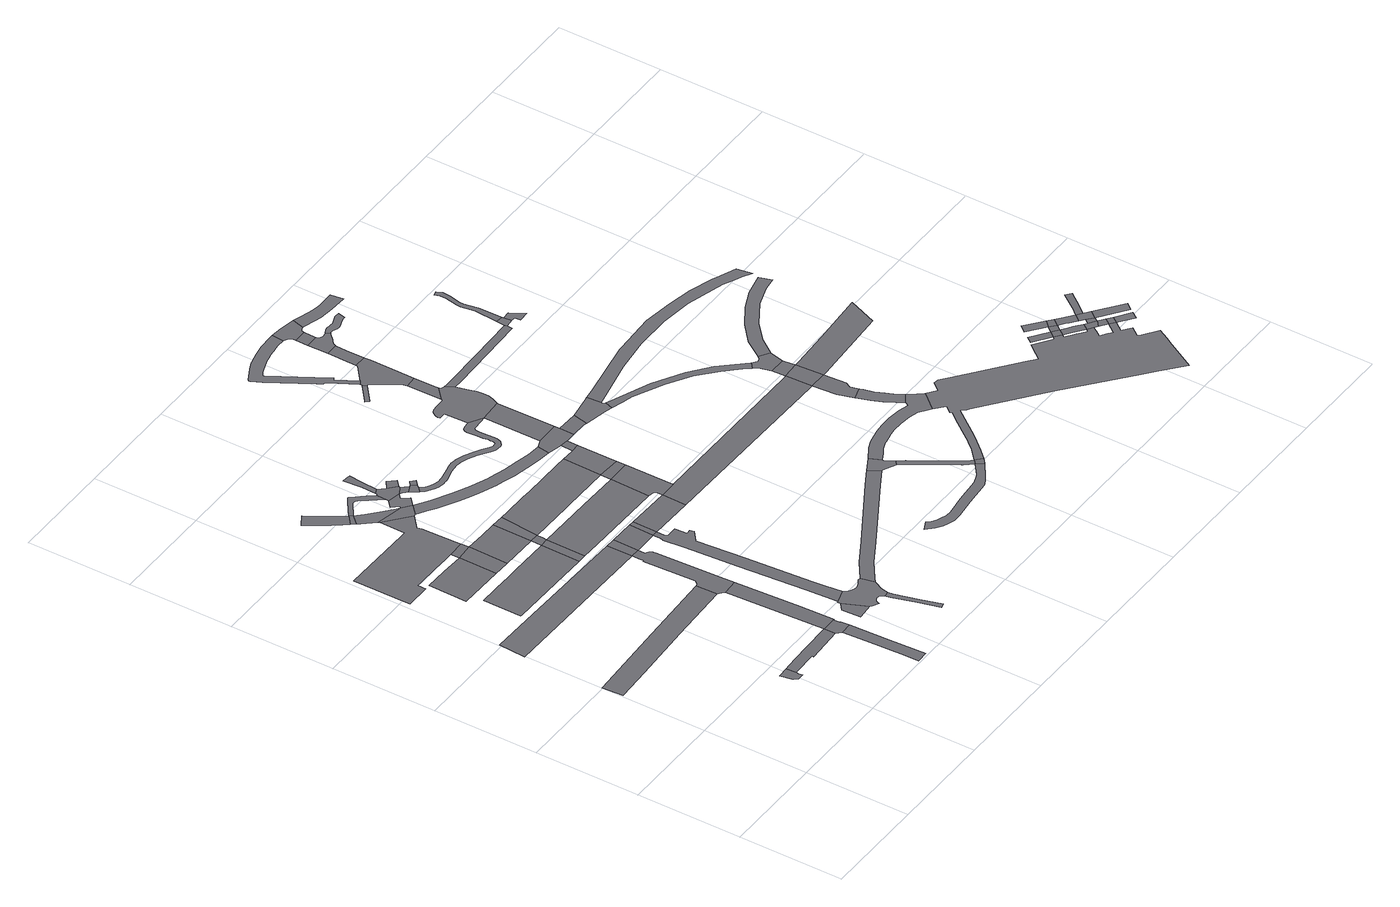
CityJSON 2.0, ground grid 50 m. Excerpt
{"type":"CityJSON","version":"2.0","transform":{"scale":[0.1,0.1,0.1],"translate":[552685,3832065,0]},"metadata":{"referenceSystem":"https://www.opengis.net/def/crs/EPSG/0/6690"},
"CityObjects":{
"road1":{"type":"Road","geometry":[{"type":"MultiSurface","lod":"1","boundaries":[[[0,1,2,3,4,5,6,7,8]]]}]},
"road2":{"type":"Road","attributes":{"RoadStructureAttribute.sectionType":"1"},"geometry":[{"type":"MultiSurface","lod":"1","boundaries":[[[9,10,11,12,13,14,15]]]}]},
"road3":{"type":"Road","attributes":{"RoadStructureAttribute.sectionType":"1"},"geometry":[{"type":"MultiSurface","lod":"1","boundaries":[[[16,17,18,0,8,19,20,21,22]]]}]},
"road4":{"type":"Road","attributes":{"RoadStructureAttribute.sectionType":"1"},"geometry":[{"type":"MultiSurface","lod":"1","boundaries":[[[23,24,25,26,27]]]}]},
"road5":{"type":"Road","attributes":{"RoadStructureAttribute.sectionType":"1"},"geometry":[{"type":"MultiSurface","lod":"1","boundaries":[[[28,29,30,31,32]]]}]},
"road6":{"type":"Road","attributes":{"RoadStructureAttribute.sectionType":"1"},"geometry":[{"type":"MultiSurface","lod":"1","boundaries":[[[33,34,35,36,37,38,39,40,41,42,43]]]}]},
"road7":{"type":"Road","attributes":{"RoadStructureAttribute.sectionType":"1"},"geometry":[{"type":"MultiSurface","lod":"1","boundaries":[[[44,45,46,47,48,49,50,51,52,53,54,55,56,57,58,59,60,61,62]]]}]},
"road8":{"type":"Road","attributes":{"RoadStructureAttribute.sectionType":"1"},"geometry":[{"type":"MultiSurface","lod":"1","boundaries":[[[63,64,65,66,67,68,69]]]}]},
"road9":{"type":"Road","geometry":[{"type":"MultiSurface","lod":"1","boundaries":[[[22,21,65,64,70,71,72,73,74]]]}]},
"road10":{"type":"Road","geometry":[{"type":"MultiSurface","lod":"1","boundaries":[[[75,32,31,76,77]]]}]},
"road11":{"type":"Road","geometry":[{"type":"MultiSurface","lod":"1","boundaries":[[[58,57,32,75]]]}]},
"road12":{"type":"Road","attributes":{"RoadStructureAttribute.sectionType":"1"},"geometry":[{"type":"MultiSurface","lod":"1","boundaries":[[[78,79,80,81,82,83,84,85,86]]]}]},
"road13":{"type":"Road","attributes":{"RoadStructureAttribute.sectionType":"1"},"geometry":[{"type":"MultiSurface","lod":"1","boundaries":[[[87,88,89,90,91,74,73]]]}]},
"road14":{"type":"Road","geometry":[{"type":"MultiSurface","lod":"1","boundaries":[[[86,85,92,93]]]}]},
"road15":{"type":"Road","attributes":{"RoadStructureAttribute.sectionType":"1"},"geometry":[{"type":"MultiSurface","lod":"1","boundaries":[[[94,75,77,95,96]]]}]},
"road16":{"type":"Road","attributes":{"RoadStructureAttribute.sectionType":"1"},"geometry":[{"type":"MultiSurface","lod":"1","boundaries":[[[97,98,99,100,101]]]}]},
"road17":{"type":"Road","geometry":[{"type":"MultiSurface","lod":"1","boundaries":[[[102,43,42,103]]]}]},
"road18":{"type":"Road","attributes":{"RoadStructureAttribute.sectionType":"1"},"geometry":[{"type":"MultiSurface","lod":"1","boundaries":[[[104,105,106,107,108,93,92,109,110,111]]]}]},
"road19":{"type":"Road","geometry":[{"type":"MultiSurface","lod":"1","boundaries":[[[25,112,113,114,115,116,117,118,9,15,119,120,90,89,121,122,123,124,125,126,127,128,129,130,131]]]}]},
"road20":{"type":"Road","geometry":[{"type":"MultiSurface","lod":"1","boundaries":[[[110,44,62,132,133,111]]]}]},
"road21":{"type":"Road","attributes":{"RoadStructureAttribute.sectionType":"1"},"geometry":[{"type":"MultiSurface","lod":"1","boundaries":[[[95,134,43,102,135,136]]]}]},
"road22":{"type":"Road","attributes":{"RoadStructureAttribute.sectionType":"1"},"geometry":[{"type":"MultiSurface","lod":"1","boundaries":[[[137,138,139,140,141,142,86,93,143,144,145,146,147,148,149]]]}]},
"road23":{"type":"Road","geometry":[{"type":"MultiSurface","lod":"1","boundaries":[[[150,151,152,153,154,155,156,157,158,159,97,101,160,161,162,163,164,165,166,167,168,169,170,171,172,173]]]}]},
"road24":{"type":"Road","geometry":[{"type":"MultiSurface","lod":"1","boundaries":[[[96,95,136,174]]]}]},
"road25":{"type":"Road","geometry":[{"type":"MultiSurface","lod":"1","boundaries":[[[26,25,131,175]]]}]},
"road26":{"type":"Road","attributes":{"RoadStructureAttribute.sectionType":"1"},"geometry":[{"type":"MultiSurface","lod":"1","boundaries":[[[176,177,178,179,180,181,169,168]]]}]},
"road27":{"type":"Road","geometry":[{"type":"MultiSurface","lod":"1","boundaries":[[[182,183,184,111,133,185,186,187,188]]]}]},
"road28":{"type":"Road","attributes":{"RoadStructureAttribute.sectionType":"1"},"geometry":[{"type":"MultiSurface","lod":"1","boundaries":[[[189,190,191,192,193,194,195,196,197,198,199,200,201,202,203,204,205,158,157]]]}]},
"road29":{"type":"Road","attributes":{"RoadStructureAttribute.sectionType":"1"},"geometry":[{"type":"MultiSurface","lod":"1","boundaries":[[[175,131,200,206]]]}]},
"road30":{"type":"Road","geometry":[{"type":"MultiSurface","lod":"1","boundaries":[[[207,208,209,149,148,210,182,188,211,212,213,214]]]}]},
"road31":{"type":"Road","attributes":{"RoadStructureAttribute.sectionType":"1"},"geometry":[{"type":"MultiSurface","lod":"1","boundaries":[[[215,216,217,218,219,220,208,207]]]}]},
"road32":{"type":"Road","geometry":[{"type":"MultiSurface","lod":"1","boundaries":[[[211,188,221,222,223,224,225]]]}]},
"road33":{"type":"Road","geometry":[{"type":"MultiSurface","lod":"1","boundaries":[[[226,227,225,224,228,229,230,231,232]]]}]},
"road34":{"type":"Road","geometry":[{"type":"MultiSurface","lod":"1","boundaries":[[[233,234,214,213]]]}]},
"road35":{"type":"Road","geometry":[{"type":"MultiSurface","lod":"1","boundaries":[[[206,200,199,235]]]}]},
"road36":{"type":"Road","attributes":{"RoadStructureAttribute.sectionType":"1"},"geometry":[{"type":"MultiSurface","lod":"1","boundaries":[[[236,102,103,237,238,239]]]}]},
"road37":{"type":"Road","attributes":{"RoadStructureAttribute.sectionType":"1"},"geometry":[{"type":"MultiSurface","lod":"1","boundaries":[[[240,241,226,232]]]}]},
"road38":{"type":"Road","attributes":{"RoadStructureAttribute.sectionType":"1"},"geometry":[{"type":"MultiSurface","lod":"1","boundaries":[[[242,243,244,245,174,136,246,247,248,249]]]}]},
"road39":{"type":"Road","attributes":{"RoadStructureAttribute.sectionType":"1"},"geometry":[{"type":"MultiSurface","lod":"1","boundaries":[[[250,251,252,253,254,255,256,257,258,133,132,259,260,261,262,263,264,265,266,267,268,269,270,271]]]}]},
"road40":{"type":"Road","geometry":[{"type":"MultiSurface","lod":"1","boundaries":[[[235,199,272,273]]]}]},
"road41":{"type":"Road","attributes":{"RoadStructureAttribute.sectionType":"1"},"geometry":[{"type":"MultiSurface","lod":"1","boundaries":[[[274,275,276,277,278,279,280,281,282,283,284,285,286,287,288,289,290,291,292,293,294,295,296,297,298,299,300,301,302,303,304,305,306,307,308,309,310,311,312,230,229,313,314,315,316,317,318,319,320,321,322,323,324,325,326,327,328,329,330,331,332,333,334,335,336,337,338,339,340,341,342,343,344,345,346,347,348,349,350]]]}]},
"road42":{"type":"Road","attributes":{"RoadStructureAttribute.sectionType":"1"},"geometry":[{"type":"MultiSurface","lod":"1","boundaries":[[[351,352,353,354,173,172,355,356,357,358,359]]]}]},
"road43":{"type":"Road","geometry":[{"type":"MultiSurface","lod":"1","boundaries":[[[360,239,238,361,362,273,363]]]}]},
"road44":{"type":"Road","attributes":{"RoadStructureAttribute.sectionType":"1"},"geometry":[{"type":"MultiSurface","lod":"1","boundaries":[[[248,239,360,364]]]}]},
"road45":{"type":"Road","geometry":[{"type":"MultiSurface","lod":"1","boundaries":[[[249,248,364,365,366]]]}]},
"road46":{"type":"Road","attributes":{"RoadStructureAttribute.sectionType":"1"},"geometry":[{"type":"MultiSurface","lod":"1","boundaries":[[[367,366,365,368]]]}]},
"road47":{"type":"Road","geometry":[{"type":"MultiSurface","lod":"1","boundaries":[[[369,370,271,270,371,367,368,372,373]]]}]},
"road48":{"type":"Road","geometry":[{"type":"MultiSurface","lod":"1","boundaries":[[[374,375,376,377,378,379]]]}]},
"road49":{"type":"Road","attributes":{"RoadStructureAttribute.sectionType":"1"},"geometry":[{"type":"MultiSurface","lod":"1","boundaries":[[[380,350,370,369]]]}]},
"road50":{"type":"Road","attributes":{"RoadStructureAttribute.sectionType":"1"},"geometry":[{"type":"MultiSurface","lod":"1","boundaries":[[[381,382,383,384,385,386,387,388,389,390,391,392,393,394,395,396,397,398,399,400,401,402,403,404,405]]]}]},
"road51":{"type":"Road","geometry":[{"type":"MultiSurface","lod":"1","boundaries":[[[406,407,408,409,410,411,412,413,414,415,416,417,418,419,420,421,422,423,274,350,380,424,425,426,427,428,429,430]]]}]},
"road52":{"type":"Road","attributes":{"RoadStructureAttribute.sectionType":"1"},"geometry":[{"type":"MultiSurface","lod":"1","boundaries":[[[431,432,433,434,435,436,437,438,439,440,441,442,443,444,445,446,447,448,449,450,451,452,453,454,455,456,457,458,459,460,461,462,463,464,465,466]]]}]},
"road53":{"type":"Road","attributes":{"RoadStructureAttribute.sectionType":"1"},"geometry":[{"type":"MultiSurface","lod":"1","boundaries":[[[373,372,467,468,469]]]}]},
"road54":{"type":"Road","geometry":[{"type":"MultiSurface","lod":"1","boundaries":[[[470,471,472,409,408]]]}]},
"road55":{"type":"Road","geometry":[{"type":"MultiSurface","lod":"1","boundaries":[[[473,474,475,447,446,476,374,379,477,478,479,480,472,471,481,482,483]]]}]},
"road56":{"type":"Road","attributes":{"RoadStructureAttribute.sectionType":"1"},"geometry":[{"type":"MultiSurface","lod":"1","boundaries":[[[484,363,273,272,485,486,487]]]}]},
"road57":{"type":"Road","geometry":[{"type":"MultiSurface","lod":"1","boundaries":[[[488,351,359,489,490,491,492,493]]]}]},
"road58":{"type":"Road","geometry":[{"type":"MultiSurface","lod":"1","boundaries":[[[494,495,469,468,496,497,498,499,500]]]}]},
"road59":{"type":"Road","geometry":[{"type":"MultiSurface","lod":"1","boundaries":[[[501,502,473,483,503,504]]]}]},
"road60":{"type":"Road","geometry":[{"type":"MultiSurface","lod":"1","boundaries":[[[505,506,507,508,491,490,509,510,511,381,512]]]}]},
"road61":{"type":"Road","geometry":[{"type":"MultiSurface","lod":"1","boundaries":[[[513,514,515,516,517]]]}]},
"road62":{"type":"Road","geometry":[{"type":"MultiSurface","lod":"1","boundaries":[[[514,501,504,518,519,520,521,522,523,524,525,526,527,528,529,515]]]}]},
"road63":{"type":"Road","geometry":[{"type":"MultiSurface","lod":"1","boundaries":[[[512,381,405,530,531]]]}]},
"road64":{"type":"Road","geometry":[{"type":"MultiSurface","lod":"1","boundaries":[[[532,466,465,533,534,535,513,517,536,537,538,539]]]}]},
"road65":{"type":"Road","attributes":{"RoadStructureAttribute.sectionType":"1"},"geometry":[{"type":"MultiSurface","lod":"1","boundaries":[[[540,541,542,543,430,429,544,545,546,547]]]}]},
"road66":{"type":"Road","geometry":[{"type":"MultiSurface","lod":"1","boundaries":[[[548,549,550,551,552,553,554,555,556,557,558,559,560,561,562,563,564,565,525,524]]]}]},
"road67":{"type":"Road","geometry":[{"type":"MultiSurface","lod":"1","boundaries":[[[566,567,568,569,570,571,572,573,574,575,576,577,578,579,488,493,580,581,582,583,584,585,586,587,588,589,590,591,592,593,594]]]}]},
"road68":{"type":"Road","attributes":{"RoadStructureAttribute.sectionType":"1"},"geometry":[{"type":"MultiSurface","lod":"1","boundaries":[[[595,596,597,598,498,497,599,600,601,602,603,604,605,606]]]}]},
"road69":{"type":"Road","attributes":{"RoadStructureAttribute.sectionType":"1"},"geometry":[{"type":"MultiSurface","lod":"1","boundaries":[[[607,608,609,610,611,612,613,614,615,616,539,538]]]}]},
"road70":{"type":"Road","attributes":{"RoadStructureAttribute.sectionType":"1"},"geometry":[{"type":"MultiSurface","lod":"1","boundaries":[[[617,618,619,620,568,567,621,622,623,624,625,626]]]}]},
"road71":{"type":"Road","attributes":{"RoadStructureAttribute.sectionType":"7"},"geometry":[{"type":"MultiSurface","lod":"1","boundaries":[[[486,627,626,625,628,629,630]]]}]},
"road72":{"type":"Road","geometry":[{"type":"MultiSurface","lod":"1","boundaries":[[[631,540,547,632,633,634]]]}]},
"road73":{"type":"Road","geometry":[{"type":"MultiSurface","lod":"1","boundaries":[[[635,487,486,630]]]}]},
"road74":{"type":"Road","attributes":{"RoadStructureAttribute.sectionType":"7"},"geometry":[{"type":"MultiSurface","lod":"1","boundaries":[[[636,487,635,637]]]}]},
"road75":{"type":"Road","geometry":[{"type":"MultiSurface","lod":"1","boundaries":[[[638,639,606,605,640,636,637,641,642]]]}]},
"road76":{"type":"Road","attributes":{"RoadStructureAttribute.sectionType":"1"},"geometry":[{"type":"MultiSurface","lod":"1","boundaries":[[[643,644,645,646,633,632]]]}]},
"road77":{"type":"Road","geometry":[{"type":"MultiSurface","lod":"1","boundaries":[[[647,648,649,650,651,652,653,654,655,656,657,658,631,634]]]}]},
"road78":{"type":"Road","attributes":{"RoadStructureAttribute.sectionType":"1"},"geometry":[{"type":"MultiSurface","lod":"1","boundaries":[[[659,660,661,662,663,664,665,666,667,668,669,670,671,672,673,674,675,676,677,494,500]]]}]},
"road79":{"type":"Road","attributes":{"RoadStructureAttribute.sectionType":"1"},"geometry":[{"type":"MultiSurface","lod":"1","boundaries":[[[678,679,680,681,682,683,684,685,686,687,688,594,593,689,690,691,692,693,694,695,696,697,512,531,698,699,700,701,702,703,704,705,706,707,708,709,710,711,712,713,714,715,716,717,718,719,720,721,722,723,724,725,726,727,728,729,730,731,732,733,734,735,736,737,738,739,740,741]]]}]},
"road80":{"type":"Road","attributes":{"RoadStructureAttribute.sectionType":"1"},"geometry":[{"type":"MultiSurface","lod":"1","boundaries":[[[742,743,744,745,746,635,630]]]}]},
"road81":{"type":"Road","attributes":{"RoadStructureAttribute.sectionType":"1"},"geometry":[{"type":"MultiSurface","lod":"1","boundaries":[[[747,748,749,750,751,752,753,754,755,756,757,758,759,760,642,641]]]}]},
"road82":{"type":"Road","geometry":[{"type":"MultiSurface","lod":"1","boundaries":[[[761,762,741,763]]]}]},
"road83":{"type":"Road","geometry":[{"type":"MultiSurface","lod":"1","boundaries":[[[763,741,740,764]]]}]},
"road84":{"type":"Road","geometry":[{"type":"MultiSurface","lod":"1","boundaries":[[[765,766,767,768,769]]]}]},
"road85":{"type":"Road","geometry":[{"type":"MultiSurface","lod":"1","boundaries":[[[768,763,764,770]]]}]},
"road86":{"type":"Road","geometry":[{"type":"MultiSurface","lod":"1","boundaries":[[[771,772,773,764,740,774,734,775]]]}]},
"road87":{"type":"Road","geometry":[{"type":"MultiSurface","lod":"1","boundaries":[[[769,768,770,776]]]}]},
"road88":{"type":"Road","geometry":[{"type":"MultiSurface","lod":"1","boundaries":[[[775,734,733,777,778,779]]]}]},
"road89":{"type":"Road","geometry":[{"type":"MultiSurface","lod":"1","boundaries":[[[780,776,770,781,782,783,784]]]}]},
"road90":{"type":"Road","geometry":[{"type":"MultiSurface","lod":"1","boundaries":[[[778,777,724,785]]]}]},
"road91":{"type":"Road","geometry":[{"type":"MultiSurface","lod":"1","boundaries":[[[786,779,778,787]]]}]},
"road92":{"type":"Road","geometry":[{"type":"MultiSurface","lod":"1","boundaries":[[[784,783,786,787,788,789]]]}]},
"road93":{"type":"Road","geometry":[{"type":"MultiSurface","lod":"1","boundaries":[[[785,724,723,790]]]}]},
"road94":{"type":"Road","geometry":[{"type":"MultiSurface","lod":"1","boundaries":[[[791,792,790,723]]]}]},
"road95":{"type":"Road","attributes":{"RoadStructureAttribute.sectionType":"1"},"geometry":[{"type":"MultiSurface","lod":"1","boundaries":[[[793,794,795,796,797,784,789]]]}]},
"road96":{"type":"Road","geometry":[{"type":"MultiSurface","lod":"1","boundaries":[[[798,799,788,787]]]}]}
},
"vertices":[
[522,438,0],[470,435,0],[482,376,0],[486,370,0],[495,357,0],[525,358,0],[524,376,0],[524,390,0],[525,390,0],
[770,1043,0],[412,1025,0],[5,1004,0],[10,905,0],[181,914,0],[472,928,0],[775,942,0],
[679,445,0],[609,443,0],[542,439,0],[650,393,0],[650,385,0],[825,393,0],[825,447,0],
[8,1511,0],[0,1382,0],[790,1370,0],[789,1492,0],[204,1505,0],
[282,1962,0],[174,1965,0],[169,1780,0],[389,1776,0],[392,1959,0],
[452,1722,0],[413,1722,0],[380,1722,0],[376,1722,0],[375,1723,0],[214,1724,0],[212,1540,0],[219,1540,0],[472,1537,0],[642,1534,0],[644,1720,0],
[404,2358,0],[403,2289,0],[403,2237,0],[381,2237,0],[29,2242,0],[29,2038,0],[29,2033,0],[30,1965,0],[147,1965,0],[147,2005,0],[166,2004,0],[279,2003,0],[352,2002,0],[389,2002,0],[470,2005,0],[469,2031,0],[463,2191,0],[458,2212,0],[519,2265,0],
[912,185,0],[903,374,0],[847,371,0],[853,260,0],[862,74,0],[865,9,0],[920,11,0],
[901,416,0],[897,415,0],[896,443,0],[895,447,0],[828,447,0],
[472,1963,0],[425,1776,0],[469,1775,0],
[286,2615,0],[263,2652,0],[212,2621,0],[224,2603,0],[263,2539,0],[279,2516,0],[307,2478,0],[326,2455,0],[370,2491,0],
[900,447,0],[892,611,0],[876,922,0],[803,918,0],[825,452,0],
[342,2436,0],[381,2474,0],
[565,1961,0],[644,1772,0],[647,1959,0],
[1002,482,0],[967,456,0],[970,418,0],[973,366,0],[1050,372,0],
[687,1722,0],[684,1534,0],
[517,2349,0],[490,2372,0],[454,2405,0],[426,2430,0],[416,2440,0],[354,2421,0],[401,2367,0],[530,2338,0],
[790,1363,0],[791,1336,0],[791,1313,0],[785,1313,0],[797,1061,0],[786,1049,0],[781,1044,0],[789,930,0],[799,921,0],[872,994,0],[859,1300,0],[859,1308,0],[858,1314,0],[855,1319,0],[851,1325,0],[842,1331,0],[835,1334,0],[835,1363,0],[833,1364,0],[834,1370,0],
[527,2266,0],[571,2307,0],
[644,1747,0],[688,1746,0],[689,1770,0],
[519,2499,0],[476,2551,0],[472,2556,0],[466,2557,0],[461,2555,0],[441,2541,0],[447,2521,0],[456,2522,0],[465,2519,0],[472,2513,0],[500,2477,0],[543,2421,0],[546,2467,0],
[1170,506,0],[1151,493,0],[1137,487,0],[1126,484,0],[1112,485,0],[1094,493,0],[1079,504,0],[1072,518,0],[1007,498,0],[1001,497,0],[1058,365,0],[1089,350,0],[1091,359,0],[1095,368,0],[1102,374,0],[1116,377,0],[1129,373,0],[1136,366,0],[1141,357,0],[1167,360,0],[1175,396,0],[1192,431,0],[1197,441,0],[1181,504,0],
[706,1958,0],
[836,1491,0],
[1147,331,0],[1179,220,0],[1207,120,0],[1228,126,0],[1200,226,0],[1169,337,0],
[541,2406,0],[509,2376,0],[537,2347,0],[607,2341,0],[580,2375,0],[588,2381,0],[603,2394,0],
[1061,598,0],[1057,653,0],[1033,972,0],[1016,1205,0],[1062,1243,0],[1059,1262,0],[1037,1260,0],[1033,1319,0],[982,1319,0],[976,1337,0],[976,1370,0],[950,1370,0],[950,1335,0],[946,1319,0],[955,1220,0],[973,967,0],[997,649,0],
[953,1488,0],
[577,2487,0],[553,2476,0],[550,2468,0],[544,2414,0],[641,2416,0],[641,2419,0],[643,2423,0],[605,2456,0],
[585,2574,0],[589,2628,0],[571,2632,0],[549,2635,0],[554,2545,0],[554,2539,0],
[610,2391,0],[620,2384,0],[627,2377,0],[634,2370,0],[667,2385,0],
[675,2387,0],[672,2385,0],[648,2349,0],[660,2331,0],[683,2353,0],[686,2358,0],[694,2365,0],
[674,2449,0],[643,2485,0],
[978,1487,0],
[958,1718,0],[776,1532,0],[1156,1527,0],[1159,1715,0],
[715,2383,0],[696,2403,0],
[1112,1952,0],[911,1954,0],[866,1955,0],[750,1957,0],[907,1769,0],[926,1769,0],[1161,1767,0],[1163,1951,0],
[1109,2088,0],[1046,2102,0],[975,2117,0],[897,2141,0],[888,2143,0],[813,2173,0],[809,2174,0],[728,2213,0],[640,2263,0],[540,2258,0],[572,2238,0],[610,2213,0],[701,2162,0],[753,2137,0],[785,2121,0],[869,2089,0],[902,2079,0],[962,2061,0],[1035,2045,0],[1100,2031,0],[1163,2023,0],[1171,2082,0],
[1190,1367,0],[1191,1482,0],
[1143,2410,0],[1139,2409,0],[1115,2406,0],[1102,2403,0],[1096,2397,0],[1093,2389,0],[1092,2380,0],[1094,2339,0],[1096,2303,0],[1099,2281,0],[1100,2267,0],[1101,2258,0],[1100,2253,0],[1097,2247,0],[1093,2242,0],[1088,2240,0],[1081,2240,0],[1078,2240,0],[1068,2244,0],[1053,2252,0],[1031,2267,0],[1002,2286,0],[959,2307,0],[934,2316,0],[914,2321,0],[912,2321,0],[897,2323,0],[889,2324,0],[866,2322,0],[842,2317,0],[787,2304,0],[774,2303,0],[762,2303,0],[754,2304,0],[737,2309,0],[721,2315,0],[708,2323,0],[692,2335,0],[685,2347,0],[676,2314,0],[695,2300,0],[710,2291,0],[728,2283,0],[748,2278,0],[758,2277,0],[772,2277,0],[782,2278,0],[788,2278,0],[844,2292,0],[866,2296,0],[886,2297,0],[893,2297,0],[906,2295,0],[908,2295,0],[925,2291,0],[948,2282,0],[990,2262,0],[1018,2244,0],[1040,2228,0],[1057,2219,0],[1071,2215,0],[1077,2214,0],[1087,2213,0],[1097,2215,0],[1103,2218,0],[1113,2227,0],[1119,2235,0],[1123,2244,0],[1124,2255,0],[1124,2275,0],[1123,2286,0],[1121,2325,0],[1122,2349,0],[1125,2360,0],[1131,2366,0],[1139,2367,0],[1208,2370,0],
[1784,865,0],[1702,818,0],[1386,633,0],[1266,563,0],[1216,455,0],[1298,513,0],[1416,581,0],[1732,766,0],[1814,812,0],
[1272,1716,0],[1184,1522,0],[1191,1510,0],[1274,1483,0],
[1271,1760,0],
[1269,1951,0],[1229,1950,0],
[1231,2008,0],[1269,2003,0],
[1321,2097,0],[1210,2096,0],[1179,2021,0],[1321,2003,0],[1321,2072,0],
[1111,2908,0],[1033,2844,0],[1028,2840,0],[1032,2836,0],[1041,2824,0],[1121,2889,0],
[1318,2378,0],
[2064,515,0],[2010,472,0],[2004,467,0],[1961,452,0],[1838,441,0],[1747,428,0],[1719,430,0],[1697,438,0],[1675,446,0],[1654,460,0],[1636,479,0],[1592,458,0],[1625,425,0],[1655,405,0],[1681,395,0],[1710,385,0],[1748,383,0],[1844,396,0],[1966,407,0],[1976,410,0],[1995,420,0],[2010,429,0],[2037,448,0],[2069,470,0],[2087,483,0],
[1277,2622,0],[1272,2626,0],[1270,2635,0],[1213,2584,0],[1211,2579,0],[1206,2576,0],[1165,2576,0],[1138,2574,0],[1127,2568,0],[1119,2561,0],[1112,2549,0],[1110,2543,0],[1108,2533,0],[1108,2523,0],[1136,2523,0],[1140,2522,0],[1141,2516,0],[1145,2415,0],[1331,2409,0],[1339,2434,0],[1340,2465,0],[1336,2491,0],[1324,2534,0],[1312,2580,0],[1288,2619,0],
[1161,3396,0],[1094,3392,0],[1041,3384,0],[994,3373,0],[986,3370,0],[983,3369,0],[946,3354,0],[883,3320,0],[879,3315,0],[880,3308,0],[904,3263,0],[1018,3070,0],[1032,3046,0],[1042,3046,0],[1069,2998,0],[1113,2918,0],[1132,2931,0],[1078,3026,0],[1087,3033,0],[1079,3045,0],[1046,3102,0],[940,3281,0],[941,3287,0],[955,3294,0],[968,3302,0],[1001,3314,0],[1018,3319,0],[1038,3325,0],[1059,3329,0],[1068,3331,0],[1098,3335,0],[1133,3339,0],[1147,3340,0],[1169,3339,0],[1177,3338,0],[1180,3395,0],
[1394,2002,0],[1411,1998,0],[1426,2070,0],
[1269,2648,0],[1267,2753,0],[1211,2749,0],
[1208,3000,0],[1205,2991,0],[1189,2978,0],[1113,2911,0],[1127,2891,0],[1131,2889,0],[1206,2766,0],[1209,2758,0],[1267,2788,0],[1267,2970,0],[1266,3000,0],
[2101,1479,0],[2107,1354,0],[2123,1354,0],[2116,1480,0],
[1854,904,0],[1824,813,0],[1879,783,0],[1902,799,0],[1874,838,0],[1876,848,0],
[1552,2091,0],[1535,2088,0],[1514,1978,0],[1552,1967,0],[1564,2006,0],[1554,2016,0],[1556,2023,0],
[1208,3139,0],[1208,3046,0],[1266,3090,0],[1267,3140,0],
[2075,541,0],[2049,573,0],[2042,583,0],[1925,766,0],[1904,753,0],[2028,558,0],[2033,552,0],[2083,532,0],
[1207,3296,0],[1207,3239,0],[1268,3239,0],[1267,3250,0],[1268,3296,0],
[1270,3150,0],[1275,3158,0],[1291,3170,0],[1302,3180,0],[1312,3192,0],[1319,3199,0],[1325,3202,0],[1311,3221,0],[1305,3219,0],[1295,3217,0],[1285,3218,0],[1273,3226,0],
[2101,493,0],[2112,504,0],
[1240,3390,0],[1187,3334,0],[1194,3330,0],[1207,3313,0],[1273,3310,0],[1282,3316,0],[1293,3318,0],[1309,3376,0],
[1758,2628,0],[1535,2623,0],[1336,2618,0],[1312,2618,0],[1352,2581,0],[1563,2587,0],[1759,2593,0],[1763,2620,0],
[1333,3205,0],[1344,3203,0],[1363,3194,0],[1375,3192,0],[1385,3195,0],[1405,3202,0],[1426,3209,0],[1444,3210,0],[1450,3244,0],[1430,3246,0],[1422,3245,0],[1411,3241,0],[1392,3233,0],[1383,3231,0],[1373,3231,0],[1363,3232,0],[1344,3234,0],[1333,3231,0],
[2294,989,0],[2287,1001,0],[2243,974,0],[2232,953,0],[2184,967,0],[2120,974,0],[2062,974,0],[2018,969,0],[2012,967,0],[1958,956,0],[1942,950,0],[1912,938,0],[1898,930,0],[1865,911,0],[1895,859,0],[1914,870,0],[1938,884,0],[1948,888,0],[1975,898,0],[1983,900,0],[2028,909,0],[2035,910,0],[2066,914,0],[2117,914,0],[2172,908,0],[2214,895,0],[2253,870,0],[2268,858,0],[2336,937,0],
[2006,1761,0],[1910,1837,0],[1772,1921,0],[1592,1995,0],[1610,1950,0],[1654,1937,0],[1797,1868,0],[1908,1800,0],[1994,1720,0],[2070,1639,0],[2083,1623,0],[2110,1647,0],
[1307,3316,0],[1356,3300,0],[1390,3291,0],[1459,3283,0],[1542,3280,0],[1532,3339,0],[1456,3340,0],[1422,3344,0],[1393,3350,0],[1336,3368,0],
[2158,1148,0],[2173,1100,0],[2194,1051,0],[2220,1005,0],[2268,1031,0],[2247,1078,0],[2229,1121,0],[2216,1165,0],[2211,1181,0],[2153,1163,0],
[2129,1239,0],[2201,1221,0],[2216,1248,0],[2208,1353,0],
[1762,2670,0],[1801,2622,0],[1799,2660,0],[1797,2667,0],
[2198,1484,0],
[2113,1544,0],[2193,1545,0],
[2150,1632,0],[2135,1627,0],[2100,1604,0],[2207,1613,0],[2160,1645,0],
[1823,2623,0],[1824,2593,0],[1873,2596,0],[1835,2663,0],
[1793,2783,0],[1784,2849,0],[1784,2866,0],[1795,2924,0],[1798,2960,0],[1787,2988,0],[1767,2981,0],[1775,2957,0],[1773,2927,0],[1762,2868,0],[1762,2847,0],[1771,2782,0],
[1578,2028,0],[1798,2073,0],[1947,2090,0],[1970,2093,0],[2140,2094,0],[2293,2076,0],[2473,2023,0],[2526,1998,0],[2556,1983,0],[2599,1959,0],[2588,2031,0],[2498,2070,0],[2480,2078,0],[2367,2114,0],[2252,2138,0],[2105,2156,0],[1903,2147,0],[1887,2147,0],[1610,2099,0],
[2924,686,0],[2922,683,0],[2917,687,0],[2839,745,0],[2802,698,0],[2780,669,0],[2736,704,0],[2481,906,0],[2438,941,0],[2413,943,0],[2381,902,0],[2313,818,0],[2286,784,0],[2292,777,0],[2270,748,0],[2264,740,0],[2186,638,0],[2184,635,0],[2156,603,0],[2136,579,0],[2161,555,0],[2170,565,0],[2205,606,0],[2214,616,0],[2304,734,0],[2311,744,0],[2320,756,0],[2334,742,0],[2340,736,0],[2351,728,0],[2640,498,0],[2924,260,0],[2975,218,0],[3083,127,0],[3167,278,0],[3173,287,0],[3181,302,0],[3208,351,0],[3142,400,0],[3131,408,0],[3127,412,0],[3129,415,0],[3133,421,0],[3159,455,0],[3118,486,0],[3151,530,0],[3126,552,0],[3097,512,0],[3096,511,0],[3095,510,0],[3092,505,0],[3074,519,0],[3041,543,0],[3061,571,0],[3071,585,0],[3075,590,0],[3048,609,0],[3039,597,0],[3033,601,0],[2999,626,0],[2985,637,0],[2954,660,0],[2964,672,0],[2931,696,0],
[2222,1353,0],[2612,1377,0],[2667,1512,0],[2409,1495,0],[2221,1485,0],
[2260,1686,0],[2264,1691,0],[2343,1761,0],[2450,1827,0],[2542,1858,0],[2579,1863,0],[2612,1867,0],[2592,1926,0],[2557,1918,0],[2489,1903,0],[2400,1864,0],[2305,1806,0],[2222,1735,0],[2219,1733,0],
[2872,784,0],[2851,756,0],[2953,724,0],
[2985,700,0],
[2918,845,0],[2914,840,0],[2893,814,0],[2974,749,0],[3002,777,0],
[3004,724,0],
[3050,652,0],[3032,665,0],[3014,678,0],[3007,640,0],[3069,637,0],
[3030,755,0],
[3090,579,0],[3116,602,0],[3084,626,0],
[3054,735,0],[3031,702,0],[3045,691,0],[3076,666,0],[3102,697,0],
[3147,579,0],
[3100,647,0],[3129,621,0],
[3155,655,0],[3125,678,0],
[3173,560,0],
[3220,478,0],[3243,508,0],
[3157,717,0],[3211,787,0],[3187,806,0],[3134,736,0],[3117,715,0],
[3256,527,0],[3280,559,0]
]}
